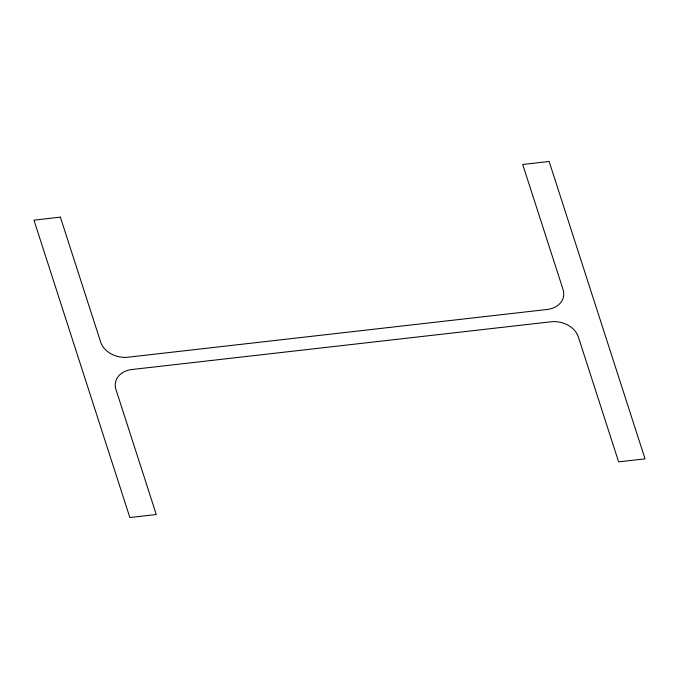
<?xml version="1.0" encoding="UTF-8"?>
<svg xmlns="http://www.w3.org/2000/svg" width="679" height="679" viewBox="0 0 679 679"><rect width="100%" height="100%" fill="white"/><g stroke="black" fill="none" stroke-linecap="round" stroke-linejoin="round"><path stroke-width="1.02" d="M60.372 217.136L33.95 220.149L129.859 517.525L156.28 514.512L115.948 389.457A22.602 17.365 12.8 0 1 131.955 369.512L551.009 321.787A22.602 17.365 12.8 0 1 578.296 336.809L618.628 461.864L645.05 458.851L549.141 161.475L522.72 164.488L563.052 289.543A22.602 17.365 12.8 0 1 547.045 309.488L127.992 357.213A22.602 17.365 12.8 0 1 100.704 342.191L60.372 217.136"/></g></svg>
